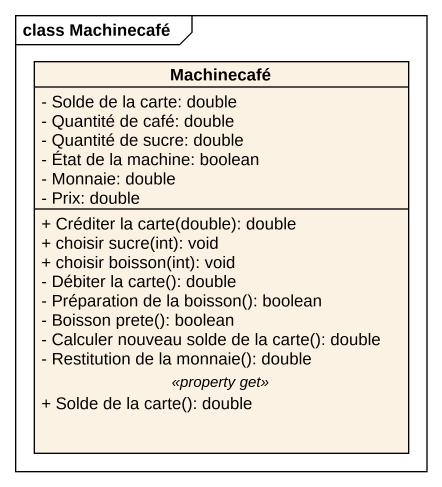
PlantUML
@startuml
mainframe class Machinecafé
hide circle
hide empty members
skinparam classAttributeIconSize 0
class Machinecafé {
  - Solde de la carte: double
  - Quantité de café: double
  - Quantité de sucre: double
  - État de la machine: boolean
  - Monnaie: double
  - Prix: double
  --
  + Créditer la carte(double): double
  + choisir sucre(int): void
  + choisir boisson(int): void
  - Débiter la carte(): double
  - Préparation de la boisson(): boolean
  - Boisson prete(): boolean
  - Calculer nouveau solde de la carte(): double
  - Restitution de la monnaie(): double
  .. <<property get>> ..
  + Solde de la carte(): double
}
@enduml
